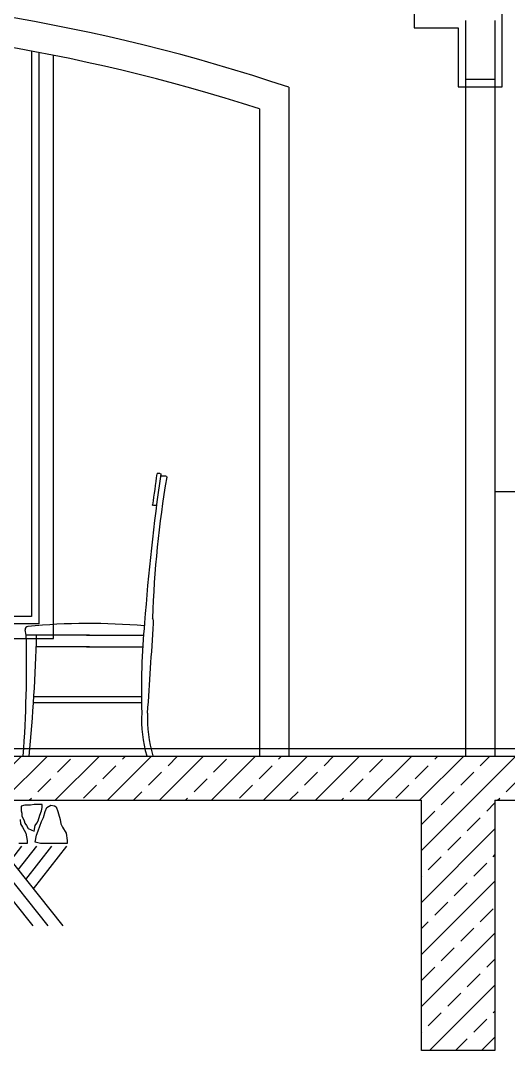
# Model space of a CAD drawing. Extents: x 182769.15 to 182771.38, y 101811.72 to 101812.21.
# Drawn here: x 182770.5002 to 182770.5334, y 101812.0223 to 101812.0923 of the extents above; entities that cross this region are included whole.
import ezdxf

# ---------------------------------------------------------------- set-up
doc = ezdxf.new("R2010")
doc.units = 0
doc.header["$MEASUREMENT"] = 0
for name, color, linetype in [('DUVAR', 7, 'Continuous'), ('KOLON', 3, 'Continuous'), ('SIVA', 1, 'Continuous'), ('TARAMA', 15, 'Continuous'), ('tefriş', 21, 'Continuous')]:
    doc.layers.add(name, color=color, linetype=linetype)

msp = doc.modelspace()

# ---------------------------------------------------------------- linework, layer by layer
at = {"layer": 'DUVAR'}
for p, q in [((182770.5304782387, 101812.0922767551), (182770.5304782387, 101812.0882767551)), ((182770.5324782387, 101812.0922767551), (182770.5324782387, 101812.0882767551)), ((182770.5324782387, 101812.0882767551), (182770.5304782387, 101812.0882767551))]:
    msp.add_line(p, q, dxfattribs=at)
at = {"layer": 'DUVAR', "color": 1}
for p, q in [((182770.5304782387, 101812.0882767551), (182770.5304782387, 101812.0422767551)), ((182770.5324782387, 101812.0882767551), (182770.5324782387, 101812.0422767551)), ((182770.5324782387, 101812.0602767551), (182770.5724782387, 101812.0602767551))]:
    msp.add_line(p, q, dxfattribs=at)
at = {"layer": 'KOLON'}
for p, q in [((182770.3504782387, 101812.0422767551), (182770.5724782387, 101812.0422767551)), ((182770.3554782387, 101812.0392767551), (182770.5274782387, 101812.0392767551)), ((182770.5274782387, 101812.0222767551), (182770.5274782387, 101812.0392767551)), ((182770.5324782387, 101812.0392767551), (182770.5324782387, 101812.0222767551)), ((182770.5324782387, 101812.0392767551), (182770.6314782387, 101812.0392767551)), ((182770.5324782387, 101812.0222767551), (182770.5274782387, 101812.0222767551))]:
    msp.add_line(p, q, dxfattribs=at)
at = {"layer": 'SIVA'}
for p, q in [((182770.5269782387, 101812.0987767551), (182770.5269782387, 101812.0917767551)), ((182770.5329782387, 101812.0877767551), (182770.5329782387, 101812.0987767551)), ((182770.5269782387, 101812.0917767551), (182770.5299782387, 101812.0917767551)), ((182770.5299782387, 101812.0917767551), (182770.5299782387, 101812.0877767551)), ((182770.5009782387, 101812.0902030235), (182770.5009782387, 101812.0517767551)), ((182770.5014782387, 101812.0901091833), (182770.5014782387, 101812.0512767551)), ((182770.5024782387, 101812.0502767551), (182770.5024782387, 101812.0899150851)), ((182770.5184782387, 101812.0877427264), (182770.5184782387, 101812.0422727551)), ((182770.5299782387, 101812.0877767551), (182770.5329782387, 101812.0877767551)), ((182770.5164782387, 101812.0862727551), (182770.5164782387, 101812.0422727551)), ((182770.5014782387, 101812.0512767551), (182770.4874782387, 101812.0512767551)), ((182770.5009782387, 101812.0517767551), (182770.4879782387, 101812.0517767551)), ((182770.4584782387, 101812.0502767551), (182770.5024782387, 101812.0502767551)), ((182770.5719782387, 101812.0427767551), (182770.3549782387, 101812.0427767551))]:
    msp.add_line(p, q, dxfattribs=at)
for centre, radius, start, end in [((182770.4784782387, 101811.9684967938), 0.1257759612670908, 71.45642224342643, 108.5435777565736), ((182770.4784782387, 101811.9689394218), 0.1233333333265553, 72.0547446294635, 107.9452553705365)]:
    msp.add_arc(centre, radius, start, end, dxfattribs=at)
at = {"layer": 'TARAMA'}
for p, q in [((182770.4990727461, 101812.0392767551), (182770.5020727461, 101812.0422767551)), ((182770.4996580398, 101812.0416298157), (182770.5003049792, 101812.0422767551)), ((182770.50260828, 101812.0392767551), (182770.50560828, 101812.0422767551)), ((182770.502751632, 101812.041187874), (182770.5036355154, 101812.0420717574)), ((182770.506143814, 101812.0392767551), (182770.5091438139, 101812.0422767551)), ((182770.5071710493, 101812.0420717574), (182770.507376047, 101812.0422767551)), ((182770.5096793479, 101812.0392767551), (182770.5126793479, 101812.0422767551)), ((182770.5102646415, 101812.0416298157), (182770.5109115809, 101812.0422767551)), ((182770.5132148818, 101812.0392767551), (182770.5162148818, 101812.0422767551)), ((182770.5133582337, 101812.041187874), (182770.5142421171, 101812.0420717574)), ((182770.5167504157, 101812.0392767551), (182770.5197504157, 101812.0422767551)), ((182770.5177776511, 101812.0420717574), (182770.5179826487, 101812.0422767551)), ((182770.5202859496, 101812.0392767551), (182770.5232859496, 101812.0422767551)), ((182770.5208712432, 101812.0416298157), (182770.5215181826, 101812.0422767551)), ((182770.5238214835, 101812.0392767551), (182770.5268214835, 101812.0422767551)), ((182770.5239648354, 101812.041187874), (182770.5248487189, 101812.0420717574)), ((182770.5273570174, 101812.0392767551), (182770.5303570174, 101812.0422767551)), ((182770.5274782387, 101812.0358624425), (182770.5338925513, 101812.0422767551)), ((182770.5283842528, 101812.0420717574), (182770.5285892504, 101812.0422767551)), ((182770.531477845, 101812.0416298157), (182770.5321247843, 101812.0422767551)), ((182770.5058452241, 101812.0407459322), (182770.5067291076, 101812.0416298157)), ((182770.5164518259, 101812.0407459322), (182770.5173357093, 101812.0416298157)), ((182770.5270584276, 101812.0407459322), (182770.527942311, 101812.0416298157)), ((182770.5014258068, 101812.0398620487), (182770.5023096902, 101812.0407459322)), ((182770.5089388163, 101812.0403039905), (182770.5098226998, 101812.041187874)), ((182770.5120324085, 101812.0398620487), (182770.5129162919, 101812.0407459322)), ((182770.519545418, 101812.0403039905), (182770.5204293015, 101812.041187874)), ((182770.5226390102, 101812.0398620487), (182770.5235228937, 101812.0407459322)), ((182770.5301520197, 101812.0403039905), (182770.5310359032, 101812.041187874)), ((182770.5332456119, 101812.0398620487), (182770.5341294954, 101812.0407459322)), ((182770.5045193989, 101812.039420107), (182770.5054032824, 101812.0403039905)), ((182770.5151260006, 101812.039420107), (182770.5160098841, 101812.0403039905)), ((182770.5257326023, 101812.039420107), (182770.5266164858, 101812.0403039905)), ((182770.5008405131, 101812.0392767551), (182770.500983865, 101812.039420107)), ((182770.5079115809, 101812.0392767551), (182770.5084968746, 101812.0398620487)), ((182770.5114471148, 101812.0392767551), (182770.5115904667, 101812.039420107)), ((182770.5185181826, 101812.0392767551), (182770.5191034763, 101812.0398620487)), ((182770.5220537165, 101812.0392767551), (182770.5221970684, 101812.039420107)), ((182770.5288261945, 101812.0389781653), (182770.529710078, 101812.0398620487)), ((182770.5326603182, 101812.0392767551), (182770.5328036702, 101812.039420107)), ((182770.5275003693, 101812.03765234), (182770.5283842528, 101812.0385362235)), ((182770.5319197867, 101812.0385362235), (182770.5324782387, 101812.0390946755)), ((182770.5305939615, 101812.0372103983), (182770.531477845, 101812.0380942818)), ((182770.5274782387, 101812.0323269086), (182770.5324782387, 101812.0373269086)), ((182770.5292681362, 101812.0358845731), (182770.5301520197, 101812.0367684566)), ((182770.527942311, 101812.0345587479), (182770.5288261945, 101812.0354426314)), ((182770.5323617284, 101812.0354426314), (182770.5324782387, 101812.0355591416)), ((182770.5310359032, 101812.0341168061), (182770.5319197867, 101812.0350006896)), ((182770.5274782387, 101812.0340946755), (182770.5275003693, 101812.0341168061)), ((182770.5274782387, 101812.0287913747), (182770.5324782387, 101812.0337913747)), ((182770.529710078, 101812.0327909809), (182770.5305939615, 101812.0336748644)), ((182770.5283842528, 101812.0314651557), (182770.5292681362, 101812.0323490392)), ((182770.531477845, 101812.031023214), (182770.5323617284, 101812.0319070975)), ((182770.5274782387, 101812.0305591416), (182770.527942311, 101812.031023214)), ((182770.5274782387, 101812.0252558408), (182770.5324782387, 101812.0302558408)), ((182770.5301520197, 101812.0296973888), (182770.5310359032, 101812.0305812722)), ((182770.5288261945, 101812.0283715635), (182770.529710078, 101812.029255447)), ((182770.5319197867, 101812.0279296218), (182770.5324782387, 101812.0284880738)), ((182770.5275003693, 101812.0270457383), (182770.5283842528, 101812.0279296218)), ((182770.5305939615, 101812.0266037966), (182770.531477845, 101812.0274876801)), ((182770.5280346869, 101812.0222767551), (182770.5324782387, 101812.0267203069)), ((182770.5292681362, 101812.0252779714), (182770.5301520197, 101812.0261618549)), ((182770.527942311, 101812.0239521462), (182770.5288261945, 101812.0248360296)), ((182770.5323617284, 101812.0248360296), (182770.5324782387, 101812.0249525399)), ((182770.5310359032, 101812.0235102044), (182770.5319197867, 101812.0243940879)), ((182770.5274782387, 101812.0234880738), (182770.5275003693, 101812.0235102044)), ((182770.5315702208, 101812.0222767551), (182770.5324782387, 101812.0231847729)), ((182770.5298024539, 101812.0222767551), (182770.5305939615, 101812.0230682627))]:
    msp.add_line(p, q, dxfattribs=at)
at = {"layer": 'tefriş'}
for p, q in [((182770.5095555923, 101812.0615051038), (182770.5097177026, 101812.0615051038)), ((182770.5101303093, 101812.0613051039), (182770.5097901237, 101812.0613051039)), ((182770.5094756469, 101812.0593051038), (182770.509269356, 101812.0593051038)), ((182770.5006324402, 101812.0505051038), (182770.5005669248, 101812.0508619935)), ((182770.5049324402, 101812.0505051038), (182770.5006324402, 101812.0505051038)), ((182770.5047324402, 101812.0505051038), (182770.5086027599, 101812.0505051038)), ((182770.5049324402, 101812.0497051039), (182770.5013098097, 101812.0497051039)), ((182770.5047324402, 101812.0497051039), (182770.508547377, 101812.0497051039)), ((182770.5084571731, 101812.0463051039), (182770.501152216, 101812.0463051039)), ((182770.5084619724, 101812.0459051038), (182770.5011268799, 101812.0459051038))]:
    msp.add_line(p, q, dxfattribs=at)
at = {"layer": 'tefriş', "color": 254, "linetype": 'Continuous'}
for p, q in [((182770.5005287437, 101812.0389503992), (182770.5002920237, 101812.0388693593)), ((182770.5002920237, 101812.0388693593), (182770.5002920237, 101812.0385545193)), ((182770.5002920237, 101812.0385545193), (182770.5003307637, 101812.0383955593)), ((182770.5009247037, 101812.0389503992), (182770.5005287437, 101812.0389503992)), ((182770.5011614237, 101812.0389878193), (182770.5009247037, 101812.0389503992)), ((182770.5013594037, 101812.0389878193), (182770.5011614237, 101812.0389878193)), ((182770.5017166237, 101812.0389878193), (182770.5013594037, 101812.0389878193)), ((182770.5015573837, 101812.0382770992), (182770.5016735837, 101812.0385545193)), ((182770.5016735837, 101812.0385545193), (182770.5017166237, 101812.0387914392)), ((182770.5017166237, 101812.0387914392), (182770.5017166237, 101812.0389878193)), ((182770.5017941037, 101812.0381181192), (182770.5019146037, 101812.0385139992)), ((182770.5019146037, 101812.0385139992), (182770.5020308237, 101812.0387914392)), ((182770.5020308237, 101812.0387914392), (182770.5023062637, 101812.0389503992)), ((182770.5023062637, 101812.0389503992), (182770.5025429837, 101812.0389098793)), ((182770.5025429837, 101812.0389098793), (182770.5026635037, 101812.0388319592)), ((182770.5026635037, 101812.0388319592), (182770.5027840037, 101812.0385139992)), ((182770.5027840037, 101812.0385139992), (182770.5028227437, 101812.0383550192)), ((182770.5002102637, 101812.0379622592), (182770.5002489837, 101812.0376848392)), ((182770.5003307637, 101812.0383955593), (182770.5003307637, 101812.0381991793)), ((182770.5003307637, 101812.0381991793), (182770.5004125437, 101812.0380401992)), ((182770.5004125437, 101812.0380401992), (182770.5004900037, 101812.0378812193)), ((182770.5004900037, 101812.0378812193), (182770.5005287437, 101812.0377253592)), ((182770.5013594037, 101812.0377253592), (182770.5014368837, 101812.0378812193)), ((182770.5014368837, 101812.0378812193), (182770.5015573837, 101812.0382770992)), ((182770.5015573837, 101812.0375258593), (182770.5016779037, 101812.0378438193)), ((182770.5016779037, 101812.0378438193), (182770.5017941037, 101812.0381181192)), ((182770.5028227437, 101812.0383550192), (182770.5029389437, 101812.0379622592)), ((182770.5029389437, 101812.0379622592), (182770.5029776837, 101812.0376848392)), ((182770.5002489837, 101812.0376848392), (182770.5003695037, 101812.0374479392)), ((182770.5003695037, 101812.0374479392), (182770.5006062237, 101812.0370520593)), ((182770.5005287437, 101812.0377253592), (182770.5006492637, 101812.0375663793)), ((182770.5006492637, 101812.0375663793), (182770.5007654637, 101812.0373699992)), ((182770.5007654637, 101812.0373699992), (182770.5011614237, 101812.0371704992)), ((182770.5011614237, 101812.0371704992), (182770.5012432037, 101812.0375663793)), ((182770.5012432037, 101812.0375663793), (182770.5013594037, 101812.0377253592)), ((182770.5013206637, 101812.0368961992), (182770.5014368837, 101812.0372110392)), ((182770.5014368837, 101812.0372110392), (182770.5015573837, 101812.0375258593)), ((182770.5029776837, 101812.0376848392), (182770.5030982037, 101812.0374479392)), ((182770.5030982037, 101812.0374479392), (182770.5033349037, 101812.0370520593)), ((182770.5006062237, 101812.0370520593), (182770.5006836837, 101812.0365408393)), ((182770.5006836837, 101812.0365408393), (182770.5006836837, 101812.0363413392)), ((182770.5012432037, 101812.0364223793), (182770.5013206637, 101812.0368961992)), ((182770.5015961237, 101812.0363413392), (182770.5012432037, 101812.0364223793)), ((182770.5033349037, 101812.0370520593), (182770.5034123837, 101812.0365408393)), ((182770.5034123837, 101812.0365408393), (182770.5034123837, 101812.0363413392)), ((182770.4990678637, 101812.0358317192), (182770.5031132237, 101812.0307482592)), ((182770.4995797437, 101812.0351884593), (182770.5003344837, 101812.0361482593)), ((182770.5000916437, 101812.0345452193), (182770.5013521837, 101812.0361482593)), ((182770.5006836837, 101812.0363413392), (182770.5001327837, 101812.0363413392)), ((182770.5006035437, 101812.0339019593), (182770.5023699037, 101812.0361482593)), ((182770.5011154437, 101812.0332587193), (182770.5033876037, 101812.0361482593)), ((182770.5021900637, 101812.0363413392), (182770.5015961237, 101812.0363413392)), ((182770.5024655237, 101812.0363413392), (182770.5021900637, 101812.0363413392)), ((182770.5028614837, 101812.0363413392), (182770.5024655237, 101812.0363413392)), ((182770.5034123837, 101812.0363413392), (182770.5028614837, 101812.0363413392)), ((182770.4985597037, 101812.0351854992), (182770.5020908237, 101812.0307482592)), ((182770.4980515637, 101812.0345392793), (182770.5010684237, 101812.0307482592))]:
    msp.add_line(p, q, dxfattribs=at)
at = {"layer": 'tefriş'}
for centre, radius, start, end in [((182770.6536425492, 101812.0407819739), 0.1453519936890973, 171.8260373463897, 175.8344514633217), ((182770.5808304025, 101812.0492404221), 0.07166370688115403, 170.3553663546344, 178.0616306590245), ((182770.6533794119, 101812.0407819739), 0.1453519936890973, 171.8203734488015, 172.6561143190254), ((182770.5095555923, 101812.0614551038), 4.999999999990905e-05, 90, 171.8203734488015), ((182770.5097177026, 101812.0614551038), 5.000000000002835e-05, 351.8260373463897, 90), ((182770.5097901237, 101812.0612551039), 4.999999999990905e-05, 90, 171.9000406577107), ((182770.5101303093, 101812.0612551039), 4.9999999999987e-05, 350.3553663546344, 90), ((182770.509269356, 101812.0593551038), 4.999999999992571e-05, 172.6561143190254, 270), ((182770.5049324402, 101812.0065101479), 0.04478328862800948, 85.23072076593245, 95.36533410500716), ((182770.5578028357, 101812.0466971336), 0.04934721982397879, 174.6011592617419, 181.7078460570769), ((182769.5721362503, 101812.1091682983), 0.9389219282218104, 356.0938868536357, 356.4666607228132), ((182770.5087457514, 101812.0513938156), 0.0005353684303835972, 350.2495557754181, 30.36013636706775), ((182770.4125111034, 101812.0485519657), 0.0881429789547663, 355.9359323160621, 1.269708756189341), ((182770.5007636377, 101812.0508981047), 0.000199999999999903, 95.36533410500716, 190.4021645412244), ((182770.3890547921, 101812.0532045934), 0.1123095516633986, 354.4162235267582, 358.6306134612211), ((182770.5175289361, 101812.0447938288), 0.009061731655852764, 177.2636741513163, 195.9406339013922), ((182770.5175289361, 101812.0447938288), 0.00866173165585288, 177.2636741513163, 196.6978243224195)]:
    msp.add_arc(centre, radius, start, end, dxfattribs=at)

doc.saveas('drawing.dxf')
